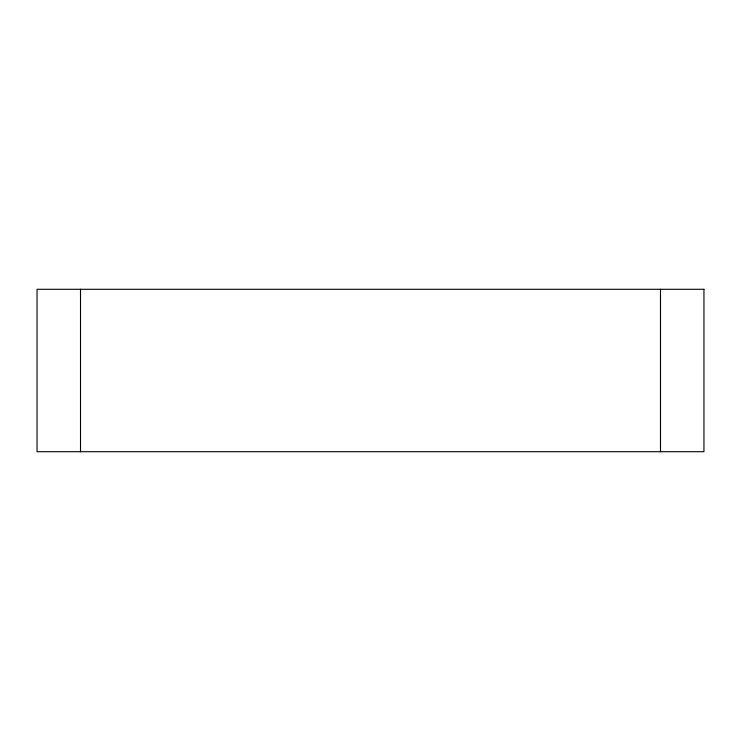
<?xml version="1.0" encoding="UTF-8"?>
<svg xmlns="http://www.w3.org/2000/svg" width="741" height="741" viewBox="0 0 741 741"><rect width="100%" height="100%" fill="white"/><g stroke="black" fill="none" stroke-linecap="round" stroke-linejoin="round"><path stroke-width="1.11" d="M660.49 289.296L660.49 451.704M80.51 289.296L80.51 451.704M703.95 289.296L37.05 289.296L37.05 451.704L703.95 451.704L703.95 289.296"/></g></svg>
